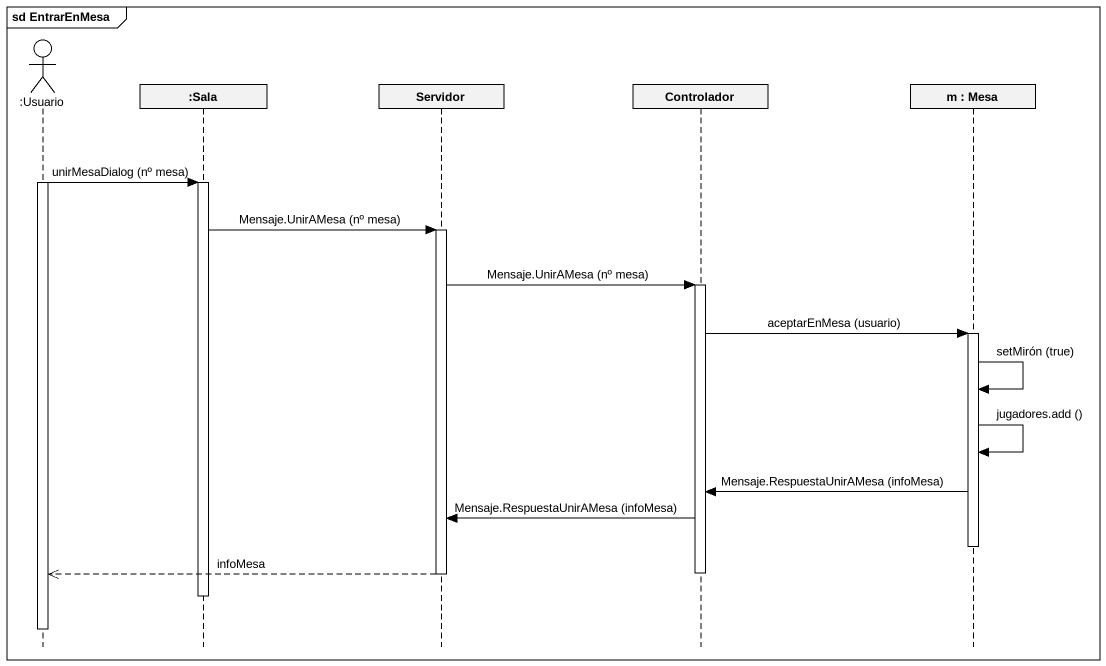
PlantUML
@startuml
mainframe sd EntrarEnMesa
hide footbox
actor ":Usuario" as Usuario
participant ":Sala" as Sala
participant Servidor
participant Controlador
participant "m : Mesa" as m

activate Usuario
Usuario -> Sala : unirMesaDialog (nº mesa)
activate Sala
Sala -> Servidor : Mensaje.UnirAMesa (nº mesa)
activate Servidor
Servidor -> Controlador : Mensaje.UnirAMesa (nº mesa)
activate Controlador
Controlador -> m : aceptarEnMesa (usuario)
activate m
m -> m : setMirón (true)
m -> m : jugadores.add ()
m -> Controlador : Mensaje.RespuestaUnirAMesa (infoMesa)
Controlador -> Servidor : Mensaje.RespuestaUnirAMesa (infoMesa)
deactivate m
deactivate Controlador
Servidor -->> Usuario : infoMesa
deactivate Servidor
deactivate Sala
deactivate Usuario
@enduml
